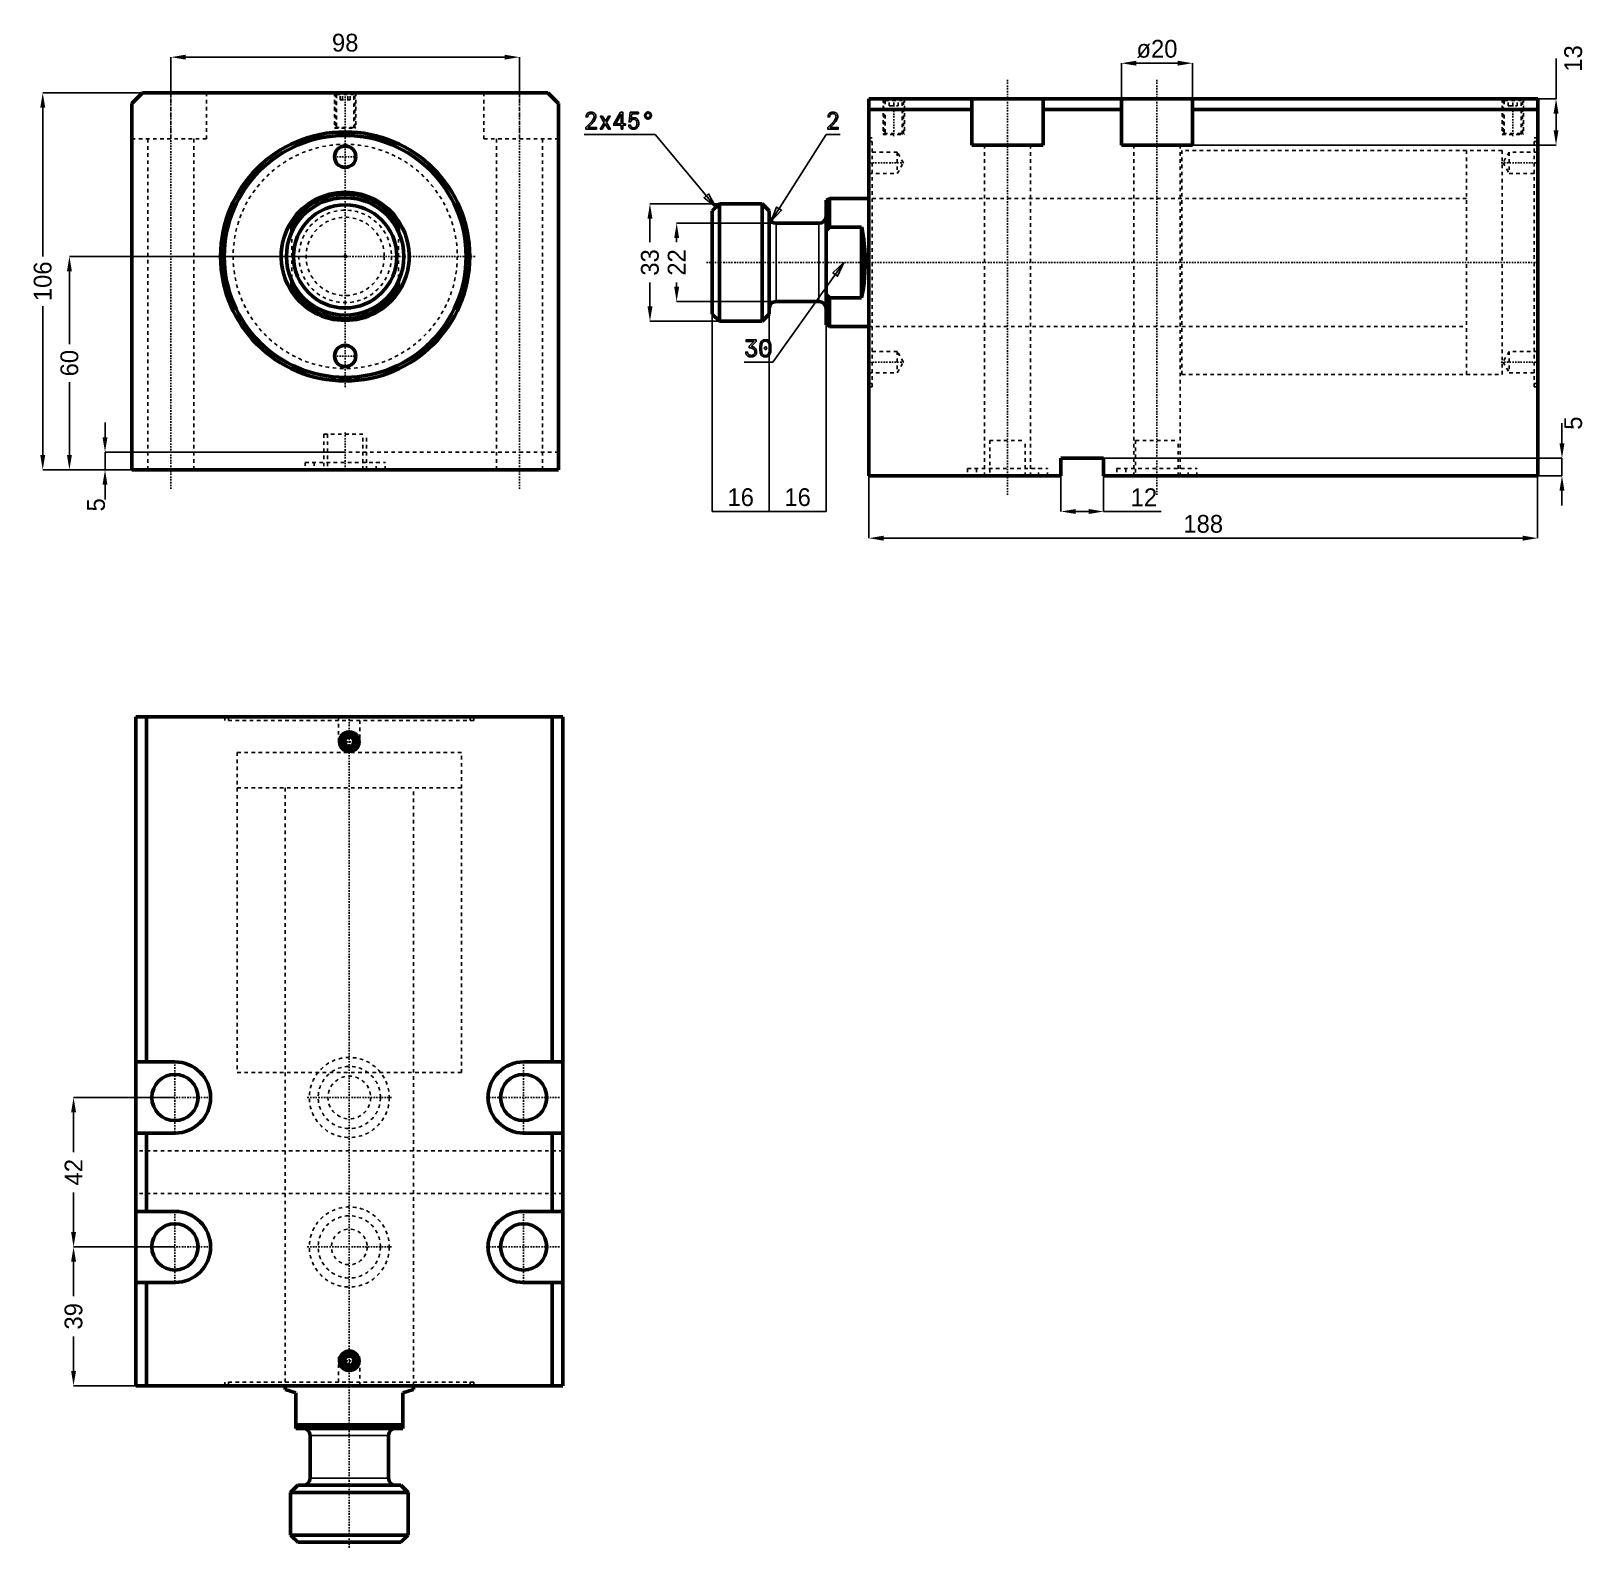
# Model space of a CAD drawing. Header units: millimetres. Extents: x -88 to 348, y -363 to 63.
import ezdxf

# ---------------------------------------------------------------- set-up
doc = ezdxf.new("R2010")
doc.units = ezdxf.units.MM
doc.linetypes.add('Center', pattern=[1.5, 0.45, -0.5, 0.05, -0.5])
doc.linetypes.add('Dashed', pattern=[2, 1, -1])
for name, color, linetype, lineweight in [('2d ConnectionPoints', 7, 'Continuous', 50), ('AM_0', 7, 'Continuous', 50), ('AM_4', 3, 'Continuous', 25), ('AM_5', 3, 'Continuous', 25), ('AM_7', 7, 'Center', 25), ('AM_9', 6, 'Dashed', 25)]:
    doc.layers.add(name, color=color, linetype=linetype, lineweight=lineweight)
doc.dimstyles.new('ISO-25', dxfattribs={"dimtxt": 2.5, "dimasz": 2.5, "dimexe": 1.25, "dimexo": 0.625, "dimtad": 1, "dimtxsty": 'Standard', "dimcen": 2.5, "dimadec": 0, "dimazin": 0, "dimtfac": 1, "dimtmove": 0, "dimatfit": 3, "dimfxl": 0, "dimarcsym": 0})

# ---------------------------------------------------------------- blocks, each defined once
blk = doc.blocks.new('1_JECX_MF_TLA_63_80_0_rod__0_in_JECX_MF_160_TLA_63_80_0__0')
at = {"layer": 'AM_0'}
for p, q in [((-15, 6.87), (-15, 9.95)), ((15, 9.95), (15, 6.87)), ((-15, -9.95), (-15, -6.87)), ((15, -6.87), (15, -9.95))]:
    blk.add_line(p, q, dxfattribs=at)
for points in [[(-15, 9.95), (-15.81, 8.6), (-16.5, 7.19), (-17.06, 5.73), (-17.5, 4.22), (-17.8, 2.68), (-17.97, 1.12), (-17.99, -0.45), (-17.89, -2.02), (-17.64, -3.57), (-17.26, -5.1), (-16.75, -6.58), (-16.12, -8.02), (-15.36, -9.39), (-15, -9.95)], [(15, -9.95), (15.81, -8.6), (16.5, -7.19), (17.06, -5.73), (17.5, -4.22), (17.8, -2.68), (17.97, -1.12), (17.99, 0.45), (17.89, 2.02), (17.64, 3.57), (17.26, 5.1), (16.75, 6.58), (16.12, 8.02), (15.36, 9.39), (15, 9.95)]]:
    blk.add_lwpolyline(points, dxfattribs=at)
for radius in [16.5, 14.5]:
    blk.add_circle((0, 0), radius, dxfattribs=at)
for radius, start, end in [(18, 33.5573, 146.4427), (17.5, 31.0027, 148.9973), (17.5, 211.0027, 328.9973), (18, 213.5573, 326.4427)]:
    blk.add_arc((0, 0), radius, start, end, dxfattribs=at)
at = {"layer": 'AM_9'}
for p, q in [((-15, 6.87), (-15, -6.87)), ((15, 6.87), (15, -6.87))]:
    blk.add_line(p, q, dxfattribs=at)
for radius in [13, 11]:
    blk.add_circle((0, 0), radius, dxfattribs=at)
blk = doc.blocks.new('2_JECX_MF_EXLA_63_80_0_body__0_in_JECX_MF_160_TLA_63_80_0__0')
at = {"layer": 'AM_0'}
for p, q in [((-57, 46), (-60, 43)), ((57, 46), (-57, 46)), ((60, 43), (57, 46)), ((-60, 43), (-60, -60)), ((60, -60), (60, 43)), ((-60, -60), (60, -60))]:
    blk.add_line(p, q, dxfattribs=at)
for centre, radius in [((0, 0), 35), ((0, 0), 34), ((0, 28), 3), ((0, -28), 3)]:
    blk.add_circle(centre, radius, dxfattribs=at)
at = {"layer": 'AM_5', "linetype": 'Dashed'}
for p, q in [((-3, 46), (-3, 36)), ((3, 46), (3, 36))]:
    blk.add_line(p, q, dxfattribs=at)
at = {"layer": 'AM_7'}
for p, q in [((-49, 51.3), (-49, -65.3)), ((49, 51.3), (49, -65.3)), ((0, -36.75), (0, 46.5)), ((-3.15, 28), (3.15, 28)), ((-36.75, 0), (36.75, 0)), ((-3.15, -28), (3.15, -28)), ((0, -49.5), (0, -60.5))]:
    blk.add_line(p, q, dxfattribs=at)
at = {"layer": 'AM_9'}
for p, q in [((-49, 33), (-49, 46)), ((-39, 33), (-39, 46)), ((-3, 46), (-2.73, 45.73)), ((-2.73, 45.73), (-2.73, 36.27)), ((-2.73, 45.73), (2.73, 45.73)), ((-1.9, 46), (-2.4, 45.5)), ((-2.4, 45.5), (2.4, 45.5)), ((-2.4, 45.5), (-2.4, 36)), ((-1.44, 44), (-1.44, 46)), ((-1.44, 44), (1.44, 44)), ((-0.72, 44), (-0.72, 46)), ((0.72, 44), (0.72, 46)), ((1.44, 44), (1.44, 46)), ((2.4, 45.5), (1.9, 46)), ((2.4, 36), (2.4, 45.5)), ((2.73, 45.73), (3, 46)), ((2.73, 36.27), (2.73, 45.73)), ((39, 46), (39, 33)), ((49, 33), (49, 46)), ((-2.73, 36.27), (-3, 36)), ((-3, 36), (3, 36)), ((-2.73, 36.27), (2.73, 36.27)), ((3, 36), (2.73, 36.27)), ((-60, 33), (-39, 33)), ((-55.5, 33), (-55.5, -60)), ((-42.5, -60), (-42.5, 33)), ((39, 33), (60, 33)), ((42.5, 33), (42.5, -60)), ((55.5, -60), (55.5, 33)), ((-6, -50), (6, -50)), ((-6, -50), (-6, -60)), ((-5, -50), (-5, -60)), ((5, -60), (5, -50)), ((6, -60), (6, -50)), ((60, -55), (-60, -55)), ((-11.25, -57.9), (11.25, -57.9)), ((-11.25, -57.9), (-11.25, -60)), ((-8.75, -57.9), (-8.75, -60)), ((8.75, -60), (8.75, -57.9)), ((11.25, -60), (11.25, -57.9))]:
    blk.add_line(p, q, dxfattribs=at)
blk.add_circle((0, 0), 31.5, dxfattribs=at)
blk = doc.blocks.new('*D3')
at = {"layer": 'AM_5', "color": 0, "lineweight": -2}
for p, q in [((-49, 46), (-49, 56)), ((-44.83, 56), (44.83, 56)), ((49, 46), (49, 56))]:
    blk.add_line(p, q, dxfattribs=at)
at = {"layer": 'AM_5', "color": 0}
for points in [[(-44.83, 56.69), (-44.83, 55.31), (-49, 56)], [(44.83, 55.31), (44.83, 56.69), (49, 56)]]:
    blk.add_solid(points, dxfattribs=at)
at = {"layer": 'Defpoints', "color": 0}
for p in [(49, 56), (-49, 46), (49, 46)]:
    blk.add_point(p, dxfattribs=at)
at = {"layer": 'AM_5', "color": 0, "insert": (0, 60.05), "char_height": 5, "attachment_point": 5}
blk.add_mtext('98', dxfattribs=at)
blk = doc.blocks.new('*D4')
at = {"layer": 'AM_5', "color": 0, "lineweight": -2}
for p, q in [((-57, 46), (-85, 46)), ((-85, 41.83), (-85, -0.03)), ((-85, -55.83), (-85, -13.97)), ((-60, -60), (-85, -60))]:
    blk.add_line(p, q, dxfattribs=at)
at = {"layer": 'AM_5', "color": 0}
for points in [[(-84.31, 41.83), (-85.69, 41.83), (-85, 46)], [(-85.69, -55.83), (-84.31, -55.83), (-85, -60)]]:
    blk.add_solid(points, dxfattribs=at)
at = {"layer": 'Defpoints', "color": 0}
for p in [(-57, 46), (-85, -60), (-60, -60)]:
    blk.add_point(p, dxfattribs=at)
at = {"layer": 'AM_5', "color": 0, "insert": (-85, -7), "char_height": 5, "attachment_point": 5, "rotation": 90}
blk.add_mtext('106', dxfattribs=at)
blk = doc.blocks.new('*D5')
at = {"layer": 'AM_5', "color": 0, "lineweight": -2}
for p, q in [((0, 0), (-77.5, 0)), ((-77.5, -4.17), (-77.5, -24.69)), ((-77.5, -55.83), (-77.5, -35.31)), ((-60, -60), (-77.5, -60))]:
    blk.add_line(p, q, dxfattribs=at)
at = {"layer": 'AM_5', "color": 0}
for points in [[(-76.81, -4.17), (-78.19, -4.17), (-77.5, 0)], [(-78.19, -55.83), (-76.81, -55.83), (-77.5, -60)]]:
    blk.add_solid(points, dxfattribs=at)
at = {"layer": 'Defpoints', "color": 0}
for p in [(0, 0), (-77.5, -60), (-60, -60)]:
    blk.add_point(p, dxfattribs=at)
at = {"layer": 'AM_5', "color": 0, "insert": (-77.5, -30), "char_height": 5, "attachment_point": 5, "rotation": 90}
blk.add_mtext('60', dxfattribs=at)
blk = doc.blocks.new('*D6')
at = {"layer": 'AM_5', "color": 0, "lineweight": -2}
for p, q in [((-67.5, -50.83), (-67.5, -46.67)), ((0, -55), (-67.5, -55)), ((-67.5, -55), (-67.5, -60)), ((-60, -60), (-67.5, -60)), ((-67.5, -64.17), (-67.5, -68.33))]:
    blk.add_line(p, q, dxfattribs=at)
at = {"layer": 'AM_5', "color": 0}
for points in [[(-68.19, -50.83), (-66.81, -50.83), (-67.5, -55)], [(-66.81, -64.17), (-68.19, -64.17), (-67.5, -60)]]:
    blk.add_solid(points, dxfattribs=at)
at = {"layer": 'Defpoints', "color": 0}
for p in [(0, -55), (-67.5, -60), (-60, -60)]:
    blk.add_point(p, dxfattribs=at)
at = {"layer": 'AM_5', "color": 0, "insert": (-70, -69.83), "char_height": 5, "attachment_point": 5, "rotation": 90}
blk.add_mtext('5', dxfattribs=at)
blk = doc.blocks.new('1_JECX_MF_TLA_63_80_0_rod__0_in_JECX_MF_160_TLA_63_80_0__4')
at = {"layer": 'AM_0'}
for p, q in [((-18, 0), (-18, -1.03)), ((18, -1.03), (18, 0)), ((-15, -2), (-18, -1.03)), ((-15, -12), (-15, -2)), ((18, -1.03), (15, -2)), ((15, -2), (15, -12)), ((-15, -11), (15, -11)), ((-15, -12), (15, -12)), ((-11, -14), (-11, -26)), ((11, -26), (11, -14)), ((-14.5, -28), (-16.5, -30)), ((-16.5, -30), (16.5, -30)), ((-16.5, -30), (-16.5, -42)), ((-14.5, -28), (14.5, -28)), ((16.5, -30), (14.5, -28)), ((16.5, -42), (16.5, -30)), ((-16.5, -42), (-14.5, -44)), ((-16.5, -42), (16.5, -42)), ((14.5, -44), (16.5, -42)), ((-14.5, -44), (14.5, -44))]:
    blk.add_line(p, q, dxfattribs=at)
for centre, start, end in [((-13, -14), 360, 90), ((13, -14), 90, 180), ((-13, -26), 270, 0), ((13, -26), 180, 270)]:
    blk.add_arc(centre, 2, start, end, dxfattribs=at)
at = {"layer": 'AM_4'}
for p, q in [((-11, -14), (11, -14)), ((-11, -26), (11, -26))]:
    blk.add_line(p, q, dxfattribs=at)
at = {"layer": 'AM_7'}
blk.add_line((0, -45.6), (0, 188.49), dxfattribs=at)
at = {"layer": 'AM_9'}
for p, q in [((-31.5, 178), (31.5, 178)), ((-31.5, 178), (-31.5, 168)), ((31.5, 168), (31.5, 178)), ((-31.5, 168), (31.5, 168)), ((-18, 168), (-18, 0)), ((18, 0), (18, 168))]:
    blk.add_line(p, q, dxfattribs=at)
blk = doc.blocks.new('2_JECX_MF_EXLA_63_80_0_body__0_in_JECX_MF_160_TLA_63_80_0__4')
at = {"layer": 'AM_0'}
for p, q in [((60, 188), (-60, 188)), ((-60, 188), (-60, 0)), ((-57, 188), (-57, 91)), ((57, 188), (57, 91)), ((60, 188), (60, 0)), ((-0.72, 182.25), (-1.44, 181)), ((-1.44, 181), (-0.72, 179.75)), ((0.72, 182.25), (-0.72, 182.25)), ((-0.72, 179.75), (0.72, 179.75)), ((1.44, 181), (0.72, 182.25)), ((0.72, 179.75), (1.44, 181)), ((-49, 91), (-60, 91)), ((60, 91), (49, 91)), ((-60, 71), (-49, 71)), ((-57, 71), (-57, 49)), ((49, 71), (60, 71)), ((57, 71), (57, 49)), ((-49, 49), (-60, 49)), ((60, 49), (49, 49)), ((-60, 29), (-49, 29)), ((-57, 29), (-57, 0)), ((49, 29), (60, 29)), ((57, 29), (57, 0)), ((-0.72, 8.25), (-1.44, 7)), ((-1.44, 7), (-0.72, 5.75)), ((0.72, 8.25), (-0.72, 8.25)), ((-0.72, 5.75), (0.72, 5.75)), ((1.44, 7), (0.72, 8.25)), ((0.72, 5.75), (1.44, 7)), ((60, 0), (-60, 0))]:
    blk.add_line(p, q, dxfattribs=at)
for centre, radius in [((0, 181), 2.73), ((0, 181), 2.4), ((0, 181), 1.9), ((-49, 81), 6.5), ((49, 81), 6.5), ((-49, 39), 6.5), ((49, 39), 6.5), ((0, 7), 2.73), ((0, 7), 2.4), ((0, 7), 1.9)]:
    blk.add_circle(centre, radius, dxfattribs=at)
for centre, start, end in [((-49, 81), 270, 90), ((49, 81), 90, 270), ((-49, 39), 270, 90), ((49, 39), 90, 270)]:
    blk.add_arc(centre, 10, start, end, dxfattribs=at)
at = {"layer": 'AM_5'}
for centre in [(0, 181), (0, 7)]:
    blk.add_arc(centre, 3, 75, 15, dxfattribs=at)
at = {"layer": 'AM_7'}
for p, q in [((-3.15, 181), (3.15, 181)), ((-49, 70.5), (-49, 91.5)), ((49, 70.5), (49, 91.5)), ((-59.5, 81), (-38.5, 81)), ((-11.81, 81), (11.81, 81)), ((38.5, 81), (59.5, 81)), ((-49, 28.5), (-49, 49.5)), ((49, 28.5), (49, 49.5)), ((-59.5, 39), (-38.5, 39)), ((-11.81, 39), (11.81, 39)), ((38.5, 39), (59.5, 39)), ((-3.15, 7), (3.15, 7))]:
    blk.add_line(p, q, dxfattribs=at)
at = {"layer": 'AM_9'}
for p, q in [((-35, 188), (-35, 187)), ((-34, 188), (-34, 187)), ((-3, 188), (-3, 180)), ((3, 180), (3, 188)), ((34, 187), (34, 188)), ((35, 187), (35, 188)), ((35, 187), (-35, 187)), ((-3, 180), (3, 180)), ((-3, 180), (0, 178.27)), ((0, 178.27), (3, 180)), ((-31.5, 178), (31.5, 178)), ((-31.5, 178), (-31.5, 88)), ((31.5, 88), (31.5, 178)), ((-31.5, 88), (31.5, 88)), ((-18, 88), (-18, 0)), ((18, 0), (18, 88)), ((60, 66), (-60, 66)), ((60, 54), (-60, 54)), ((0, 9.73), (-3, 8)), ((3, 8), (0, 9.73)), ((-3, 8), (3, 8)), ((-3, 8), (-3, 0)), ((3, 0), (3, 8)), ((35, 1), (-35, 1)), ((-35, 1), (-35, 0)), ((-34, 1), (-34, 0)), ((34, 0), (34, 1)), ((35, 0), (35, 1))]:
    blk.add_line(p, q, dxfattribs=at)
for centre, radius in [((0, 81), 11.25), ((0, 81), 8.75), ((0, 81), 6), ((0, 39), 11.25), ((0, 39), 8.75), ((0, 39), 5)]:
    blk.add_circle(centre, radius, dxfattribs=at)
blk = doc.blocks.new('*D12')
at = {"layer": 'AM_5', "color": 0, "lineweight": -2}
for p, q in [((-47.84, -236.4), (-76.34, -236.4)), ((-76.34, -240.57), (-76.34, -251.73)), ((-76.34, -274.23), (-76.34, -263.07)), ((-47.84, -278.4), (-76.34, -278.4))]:
    blk.add_line(p, q, dxfattribs=at)
at = {"layer": 'AM_5', "color": 0}
for points in [[(-77.03, -240.57), (-75.64, -240.57), (-76.34, -236.4)], [(-77.03, -274.23), (-75.64, -274.23), (-76.34, -278.4)]]:
    blk.add_solid(points, dxfattribs=at)
at = {"layer": 'Defpoints', "color": 0}
for p in [(-76.34, -236.4), (-47.84, -236.4), (-47.84, -278.4)]:
    blk.add_point(p, dxfattribs=at)
at = {"layer": 'AM_5', "color": 0, "insert": (-76.34, -257.4), "char_height": 5, "attachment_point": 5, "rotation": 90}
blk.add_mtext('42', dxfattribs=at)
blk = doc.blocks.new('*D13')
at = {"layer": 'AM_5', "color": 0, "lineweight": -2}
for p, q in [((-47.84, -278.4), (-76.34, -278.4)), ((-76.34, -282.57), (-76.34, -292.23)), ((-76.34, -313.23), (-76.34, -303.57)), ((-58.84, -317.4), (-76.34, -317.4))]:
    blk.add_line(p, q, dxfattribs=at)
at = {"layer": 'AM_5', "color": 0}
for points in [[(-77.03, -282.57), (-75.64, -282.57), (-76.34, -278.4)], [(-77.03, -313.23), (-75.64, -313.23), (-76.34, -317.4)]]:
    blk.add_solid(points, dxfattribs=at)
at = {"layer": 'Defpoints', "color": 0}
for p in [(-47.84, -278.4), (-76.34, -317.4), (-58.84, -317.4)]:
    blk.add_point(p, dxfattribs=at)
at = {"layer": 'AM_5', "color": 0, "insert": (-76.34, -297.9), "char_height": 5, "attachment_point": 5, "rotation": 90}
blk.add_mtext('39', dxfattribs=at)
blk = doc.blocks.new('1_JECX_MF_TLA_63_80_0_rod__0_in_JECX_MF_160_TLA_63_80_0__2')
at = {"layer": 'AM_0'}
for p, q in [((-11, 18), (-12, 17.5)), ((-12, 17.5), (-12, -17.5)), ((0, 18), (-11, 18)), ((-11, 18), (-11, 9.95)), ((-42, 16.5), (-44, 14.5)), ((-44, 14.5), (-44, -14.5)), ((-30, 16.5), (-42, 16.5)), ((-42, 16.5), (-42, -16.5)), ((-28, 14.5), (-30, 16.5)), ((-30, 16.5), (-30, -16.5)), ((-28, 14.5), (-28, -14.5)), ((-14, 11), (-26, 11)), ((-11, 9.95), (-12, 9.01)), ((-2, 9.95), (-11, 9.95)), ((-2, 9.95), (-2, -9.95)), ((-26, -11), (-14, -11)), ((-12, -9.01), (-11, -9.95)), ((-11, -9.95), (-2, -9.95)), ((-11, -9.95), (-11, -18)), ((-44, -14.5), (-42, -16.5)), ((-42, -16.5), (-30, -16.5)), ((-30, -16.5), (-28, -14.5)), ((-12, -17.5), (-11, -18)), ((-11, -18), (0, -18))]:
    blk.add_line(p, q, dxfattribs=at)
blk.add_lwpolyline([(-2, -9.95), (-1.74, -8.6), (-1.51, -7.19), (-1.33, -5.73), (-1.19, -4.22), (-1.09, -2.68), (-1.04, -1.12), (-1.03, 0.45), (-1.06, 2.02), (-1.14, 3.57), (-1.26, 5.1), (-1.43, 6.58), (-1.64, 8.02), (-1.88, 9.39), (-2, 9.95)], dxfattribs=at)
for centre, start, end in [((-26, 13), 180, 270), ((-14, 13), 270, 0), ((-26, -13), 90, 180), ((-14, -13), 360, 90)]:
    blk.add_arc(centre, 2, start, end, dxfattribs=at)
at = {"layer": 'AM_4'}
for p, q in [((-26, 11), (-26, -11)), ((-14, 11), (-14, -11))]:
    blk.add_line(p, q, dxfattribs=at)
at = {"layer": 'AM_7'}
blk.add_line((-45.6, 0), (188.05, 0), dxfattribs=at)
at = {"layer": 'AM_9'}
for p, q in [((178, 31.5), (168, 31.5)), ((168, 31.5), (168, -31.5)), ((178, 31.5), (178, -31.5)), ((168, 18), (0, 18)), ((0, -18), (168, -18)), ((168, -31.5), (178, -31.5))]:
    blk.add_line(p, q, dxfattribs=at)
blk = doc.blocks.new('2_JECX_MF_EXLA_63_80_0_body__0_in_JECX_MF_160_TLA_63_80_0__2')
at = {"layer": 'AM_0'}
for p, q in [((0, -60), (0, 46)), ((188, 46), (0, 46)), ((29, 46), (29, 33)), ((49, 33), (49, 46)), ((71, 46), (71, 33)), ((91, 33), (91, 46)), ((188, -60), (188, 46)), ((29, 43), (0, 43)), ((71, 43), (49, 43)), ((188, 43), (91, 43)), ((29, 33), (49, 33)), ((71, 33), (91, 33)), ((54, -55), (54, -60)), ((66, -55), (54, -55)), ((66, -60), (66, -55)), ((54, -60), (0, -60)), ((188, -60), (66, -60))]:
    blk.add_line(p, q, dxfattribs=at)
at = {"layer": 'AM_5', "linetype": 'Dashed'}
for p, q in [((4, 46), (4, 36)), ((10, 46), (10, 36)), ((178, 46), (178, 36)), ((184, 46), (184, 36))]:
    blk.add_line(p, q, dxfattribs=at)
at = {"layer": 'AM_7'}
for p, q in [((39, 51.3), (39, -65.3)), ((81, 51.3), (81, -65.3)), ((7, 46.5), (7, 35.5)), ((181, 46.5), (181, 35.5)), ((-0.49, 28), (10.22, 28)), ((177.78, 28), (188.49, 28)), ((-0.49, -28), (10.22, -28)), ((177.78, -28), (188.49, -28))]:
    blk.add_line(p, q, dxfattribs=at)
at = {"layer": 'AM_9'}
for p, q in [((4, 46), (4.27, 45.73)), ((4.27, 45.73), (4.27, 36.27)), ((4.27, 45.73), (9.73, 45.73)), ((5.1, 46), (4.6, 45.5)), ((4.6, 45.5), (4.6, 36)), ((4.6, 45.5), (9.4, 45.5)), ((5.75, 44), (5.75, 46)), ((5.75, 44), (8.25, 44)), ((7, 44), (7, 46)), ((8.25, 44), (8.25, 46)), ((9.4, 45.5), (8.9, 46)), ((9.4, 36), (9.4, 45.5)), ((9.73, 45.73), (10, 46)), ((9.73, 36.27), (9.73, 45.73)), ((178, 46), (178.27, 45.73)), ((178.27, 45.73), (178.27, 36.27)), ((178.27, 45.73), (183.73, 45.73)), ((179.1, 46), (178.6, 45.5)), ((178.6, 45.5), (178.6, 36)), ((178.6, 45.5), (183.4, 45.5)), ((179.75, 44), (179.75, 46)), ((179.75, 44), (182.25, 44)), ((181, 44), (181, 46)), ((182.25, 44), (182.25, 46)), ((183.4, 45.5), (182.9, 46)), ((183.4, 36), (183.4, 45.5)), ((183.73, 45.73), (184, 46)), ((183.73, 36.27), (183.73, 45.73)), ((1, 35), (0, 35)), ((1, -35), (1, 35)), ((4.27, 36.27), (4, 36)), ((4, 36), (10, 36)), ((4.27, 36.27), (9.73, 36.27)), ((10, 36), (9.73, 36.27)), ((178.27, 36.27), (178, 36)), ((178, 36), (184, 36)), ((178.27, 36.27), (183.73, 36.27)), ((184, 36), (183.73, 36.27)), ((187, -35), (187, 35)), ((188, 35), (187, 35)), ((1, 34), (0, 34)), ((8, 31), (0, 31)), ((9.73, 28), (8, 31)), ((8, 31), (8, 25)), ((32.5, 33), (32.5, -60)), ((45.5, -60), (45.5, 33)), ((74.5, 33), (74.5, -60)), ((87.5, -60), (87.5, 33)), ((178, 31.5), (88, 31.5)), ((88, 31.5), (88, -31.5)), ((178, 31.5), (178, -31.5)), ((180, 31), (178.27, 28)), ((188, 31), (180, 31)), ((180, 31), (180, 25)), ((188, 34), (187, 34)), ((8, 25), (9.73, 28)), ((178.27, 28), (180, 25)), ((0, 25), (8, 25)), ((180, 25), (188, 25)), ((88, 18), (0, 18)), ((0, -18), (88, -18)), ((8, -25), (0, -25)), ((9.73, -28), (8, -25)), ((8, -25), (8, -31)), ((180, -25), (178.27, -28)), ((188, -25), (180, -25)), ((180, -25), (180, -31)), ((8, -31), (9.73, -28)), ((178.27, -28), (180, -31)), ((0, -31), (8, -31)), ((0, -34), (1, -34)), ((88, -31.5), (178, -31.5)), ((180, -31), (188, -31)), ((187, -34), (188, -34)), ((0, -35), (1, -35)), ((187, -35), (188, -35)), ((34, -50), (44, -50)), ((34, -50), (34, -60)), ((44, -60), (44, -50)), ((75, -50), (87, -50)), ((75, -50), (75, -60)), ((87, -60), (87, -50)), ((27.75, -57.9), (50.25, -57.9)), ((27.75, -57.9), (27.75, -60)), ((30.25, -57.9), (30.25, -60)), ((47.75, -60), (47.75, -57.9)), ((50.25, -60), (50.25, -57.9)), ((69.75, -57.9), (92.25, -57.9)), ((69.75, -57.9), (69.75, -60)), ((72.25, -57.9), (72.25, -60)), ((89.75, -60), (89.75, -57.9)), ((92.25, -60), (92.25, -57.9))]:
    blk.add_line(p, q, dxfattribs=at)
blk = doc.blocks.new('*D26')
at = {"layer": 'AM_5', "color": 0, "lineweight": -2}
for p, q in [((218.16, 44.3), (218.16, 54.3)), ((222.33, 54.3), (233.99, 54.3)), ((238.16, 44.3), (238.16, 54.3))]:
    blk.add_line(p, q, dxfattribs=at)
at = {"layer": 'AM_5', "color": 0}
for points in [[(222.33, 55), (222.33, 53.61), (218.16, 54.3)], [(233.99, 55), (233.99, 53.61), (238.16, 54.3)]]:
    blk.add_solid(points, dxfattribs=at)
at = {"layer": 'Defpoints', "color": 0}
for p in [(238.16, 54.3), (218.16, 44.3), (238.16, 44.3)]:
    blk.add_point(p, dxfattribs=at)
at = {"layer": 'AM_5', "color": 0, "insert": (228.16, 58.3), "char_height": 5, "attachment_point": 5}
blk.add_mtext('ø20', dxfattribs=at)
blk = doc.blocks.new('*D27')
at = {"layer": 'AM_5', "color": 0, "lineweight": -2}
for p, q in [((340.33, 44.3), (340.33, 55.64)), ((238.16, 44.3), (340.33, 44.3)), ((340.33, 35.47), (340.33, 40.14)), ((238.16, 31.3), (340.33, 31.3))]:
    blk.add_line(p, q, dxfattribs=at)
at = {"layer": 'AM_5', "color": 0}
for points in [[(339.63, 40.14), (341.02, 40.14), (340.33, 44.3)], [(339.63, 35.47), (341.02, 35.47), (340.33, 31.3)]]:
    blk.add_solid(points, dxfattribs=at)
at = {"layer": 'Defpoints', "color": 0}
for p in [(238.16, 44.3), (340.33, 44.3), (238.16, 31.3)]:
    blk.add_point(p, dxfattribs=at)
at = {"layer": 'AM_5', "color": 0, "insert": (345.16, 55.64), "char_height": 5, "attachment_point": 5, "rotation": 90}
blk.add_mtext('13', dxfattribs=at)
blk = doc.blocks.new('*D28')
at = {"layer": 'AM_5', "color": 0, "lineweight": -2}
for p, q in [((147.16, -61.7), (147.16, -79.2)), ((335.16, -61.7), (335.16, -79.2)), ((151.33, -79.2), (330.99, -79.2))]:
    blk.add_line(p, q, dxfattribs=at)
at = {"layer": 'AM_5', "color": 0}
for points in [[(151.33, -78.5), (151.33, -79.89), (147.16, -79.2)], [(330.99, -78.5), (330.99, -79.89), (335.16, -79.2)]]:
    blk.add_solid(points, dxfattribs=at)
at = {"layer": 'Defpoints', "color": 0}
for p in [(147.16, -61.7), (335.16, -61.7), (335.16, -79.2)]:
    blk.add_point(p, dxfattribs=at)
at = {"layer": 'AM_5', "color": 0, "insert": (241.16, -75.2), "char_height": 5, "attachment_point": 5}
blk.add_mtext('188', dxfattribs=at)
blk = doc.blocks.new('*D29')
at = {"layer": 'AM_5', "color": 0, "lineweight": -2}
for p, q in [((119.16, -16.2), (119.16, -71.7)), ((135.16, -14.7), (135.16, -71.7)), ((119.16, -71.7), (135.16, -71.7))]:
    blk.add_line(p, q, dxfattribs=at)
at = {"layer": 'Defpoints', "color": 0}
for p in [(119.16, -16.2), (135.16, -14.7), (135.16, -71.7)]:
    blk.add_point(p, dxfattribs=at)
at = {"layer": 'AM_5', "color": 0, "insert": (127.16, -67.7), "char_height": 5, "attachment_point": 5}
blk.add_mtext('16', dxfattribs=at)
blk = doc.blocks.new('*D30')
at = {"layer": 'AM_5', "color": 0, "lineweight": -2}
for p, q in [((103.16, -16.2), (103.16, -71.7)), ((119.16, -16.2), (119.16, -71.7)), ((103.16, -71.7), (119.16, -71.7))]:
    blk.add_line(p, q, dxfattribs=at)
at = {"layer": 'Defpoints', "color": 0}
for p in [(103.16, -16.2), (119.16, -16.2), (119.16, -71.7)]:
    blk.add_point(p, dxfattribs=at)
at = {"layer": 'AM_5', "color": 0, "insert": (111.16, -67.7), "char_height": 5, "attachment_point": 5}
blk.add_mtext('16', dxfattribs=at)
blk = doc.blocks.new('*D31')
at = {"layer": 'AM_5', "color": 0, "lineweight": -2}
for p, q in [((105.16, 14.8), (85.66, 14.8)), ((85.66, 10.64), (85.66, 3.97)), ((85.66, -14.03), (85.66, -7.36)), ((105.16, -18.2), (85.66, -18.2))]:
    blk.add_line(p, q, dxfattribs=at)
at = {"layer": 'AM_5', "color": 0}
for points in [[(84.97, 10.64), (86.36, 10.64), (85.66, 14.8)], [(84.97, -14.03), (86.36, -14.03), (85.66, -18.2)]]:
    blk.add_solid(points, dxfattribs=at)
at = {"layer": 'Defpoints', "color": 0}
for p in [(85.66, 14.8), (105.16, 14.8), (105.16, -18.2)]:
    blk.add_point(p, dxfattribs=at)
at = {"layer": 'AM_5', "color": 0, "insert": (85.66, -1.7), "char_height": 5, "attachment_point": 5, "rotation": 90}
blk.add_mtext('33', dxfattribs=at)
blk = doc.blocks.new('*D32')
at = {"layer": 'AM_5', "color": 0, "lineweight": -2}
for p, q in [((121.16, 9.3), (93.16, 9.3)), ((93.16, 5.14), (93.16, 3.97)), ((93.16, -8.53), (93.16, -7.36)), ((121.16, -12.7), (93.16, -12.7))]:
    blk.add_line(p, q, dxfattribs=at)
at = {"layer": 'AM_5', "color": 0}
for points in [[(92.47, 5.14), (93.86, 5.14), (93.16, 9.3)], [(92.47, -8.53), (93.86, -8.53), (93.16, -12.7)]]:
    blk.add_solid(points, dxfattribs=at)
at = {"layer": 'Defpoints', "color": 0}
for p in [(93.16, 9.3), (121.16, 9.3), (121.16, -12.7)]:
    blk.add_point(p, dxfattribs=at)
at = {"layer": 'AM_5', "color": 0, "insert": (93.16, -1.7), "char_height": 5, "attachment_point": 5, "rotation": 90}
blk.add_mtext('22', dxfattribs=at)
blk = doc.blocks.new('*D33')
at = {"layer": 'AM_5', "color": 0, "lineweight": -2}
for p, q in [((201.16, -56.7), (201.16, -71.7)), ((213.16, -61.7), (213.16, -71.7)), ((205.33, -71.7), (208.99, -71.7)), ((213.16, -71.7), (229.33, -71.7))]:
    blk.add_line(p, q, dxfattribs=at)
at = {"layer": 'AM_5', "color": 0}
for points in [[(205.33, -71), (205.33, -72.39), (201.16, -71.7)], [(208.99, -71), (208.99, -72.39), (213.16, -71.7)]]:
    blk.add_solid(points, dxfattribs=at)
at = {"layer": 'Defpoints', "color": 0}
for p in [(201.16, -56.7), (213.16, -61.7), (213.16, -71.7)]:
    blk.add_point(p, dxfattribs=at)
at = {"layer": 'AM_5', "color": 0, "insert": (224.49, -67.7), "char_height": 5, "attachment_point": 5}
blk.add_mtext('12', dxfattribs=at)
blk = doc.blocks.new('*D34')
at = {"layer": 'AM_5', "color": 0, "lineweight": -2}
for p, q in [((341.99, -52.53), (341.99, -46.86)), ((201.16, -56.7), (341.99, -56.7)), ((341.99, -61.7), (341.99, -56.7)), ((213.16, -61.7), (341.99, -61.7)), ((341.99, -65.86), (341.99, -70.03))]:
    blk.add_line(p, q, dxfattribs=at)
at = {"layer": 'AM_5', "color": 0}
for points in [[(341.3, -52.53), (342.69, -52.53), (341.99, -56.7)], [(341.3, -65.86), (342.69, -65.86), (341.99, -61.7)]]:
    blk.add_solid(points, dxfattribs=at)
at = {"layer": 'Defpoints', "color": 0}
for p in [(201.16, -56.7), (213.16, -61.7), (341.99, -61.7)]:
    blk.add_point(p, dxfattribs=at)
at = {"layer": 'AM_5', "color": 0, "insert": (345.16, -46.86), "char_height": 5, "attachment_point": 5, "rotation": 90}
blk.add_mtext('5', dxfattribs=at)

msp = doc.modelspace()

# ---------------------------------------------------------------- linework, layer by layer
at = {"layer": '2d ConnectionPoints'}
for p in [(0, 0), (147.161, -1.696), (1.164, -317.4)]:
    msp.add_point(p, dxfattribs=at)
at = {"layer": 'AM_5'}
for p, q in [((67.161, 34.304), (87.161, 34.304)), ((87.161, 34.304), (104.161, 13.804)), ((135.161, 34.304), (119.747, 9.89)), ((139.161, 34.304), (135.161, 34.304)), ((120.161, -29.696), (140.161, -1.696)), ((112.161, -29.696), (120.161, -29.696))]:
    msp.add_line(p, q, dxfattribs=at)
for points in [[(67.808, 36.415), (67.808, 36.415), (68.022, 36.611), (68.327, 36.896), (68.327, 36.896), (68.613, 37.173), (68.793, 37.353), (68.793, 37.353), (68.965, 37.534), (69.212, 37.818), (69.212, 37.818), (69.445, 38.118), (69.592, 38.326), (69.592, 38.326), (69.722, 38.534), (69.863, 38.83), (69.863, 38.83), (69.938, 39.107), (69.953, 39.282), (69.953, 39.282), (69.948, 39.379), (69.925, 39.518), (69.925, 39.518), (69.882, 39.647), (69.842, 39.727), (69.842, 39.727), (69.795, 39.801), (69.711, 39.9), (69.711, 39.9), (69.612, 39.983), (69.538, 40.029), (69.538, 40.029), (69.459, 40.068), (69.333, 40.11), (69.333, 40.11), (69.199, 40.132), (69.105, 40.136), (69.105, 40.136), (69, 40.132), (68.853, 40.109), (68.853, 40.109), (68.716, 40.066), (68.63, 40.026), (68.63, 40.026), (68.55, 39.978), (68.445, 39.891), (68.445, 39.891), (68.355, 39.786), (68.305, 39.706), (68.305, 39.706), (68.263, 39.619), (68.217, 39.477), (68.217, 39.477), (68.193, 39.321), (68.188, 39.21), (67.701, 39.21), (67.701, 39.21), (67.708, 39.377), (67.748, 39.609), (67.748, 39.609), (67.821, 39.82), (67.889, 39.948), (67.889, 39.948), (67.97, 40.065), (68.11, 40.219), (68.11, 40.219), (68.275, 40.346), (68.398, 40.416), (68.398, 40.416), (68.528, 40.473), (68.734, 40.535), (68.734, 40.535), (68.953, 40.569), (69.105, 40.575), (69.105, 40.575), (69.247, 40.569), (69.453, 40.538), (69.453, 40.538), (69.651, 40.479), (69.777, 40.426), (69.777, 40.426), (69.897, 40.36), (70.058, 40.241), (70.058, 40.241), (70.196, 40.097), (70.276, 39.987), (70.276, 39.987), (70.343, 39.867), (70.416, 39.672), (70.416, 39.672), (70.456, 39.457), (70.463, 39.304), (70.463, 39.304), (70.452, 39.131), (70.394, 38.865), (70.394, 38.865), (70.286, 38.591), (70.187, 38.404), (70.187, 38.404), (70.073, 38.218), (69.887, 37.949), (69.887, 37.949), (69.686, 37.693), (69.542, 37.528), (69.542, 37.528), (69.387, 37.361), (69.127, 37.09), (69.127, 37.09), (68.834, 36.794), (68.62, 36.584), (68.276, 36.246), (70.603, 36.243), (70.603, 35.804), (67.636, 35.804), (67.636, 36.259), (67.808, 36.415)], [(72.832, 37.588), (71.733, 39.379), (72.302, 39.379), (73.121, 38.024), (73.982, 39.379), (74.499, 39.379), (73.413, 37.631), (74.551, 35.804), (73.976, 35.804), (73.111, 37.208), (72.198, 35.804), (71.671, 35.804), (72.832, 37.588)], [(77.586, 36.844), (75.48, 36.844), (75.48, 37.267), (77.397, 40.517), (78.041, 40.517), (78.041, 37.283), (78.743, 37.283), (78.743, 36.844), (78.041, 36.844), (78.041, 35.804), (77.586, 35.804), (77.586, 36.844)], [(77.592, 37.283), (77.592, 39.971), (76.039, 37.283), (77.592, 37.283)], [(81.043, 35.746), (81.043, 35.746), (80.896, 35.751), (80.687, 35.777), (80.687, 35.777), (80.491, 35.826), (80.367, 35.871), (80.367, 35.871), (80.251, 35.926), (80.095, 36.03), (80.095, 36.03), (79.961, 36.159), (79.884, 36.259), (79.884, 36.259), (79.819, 36.37), (79.749, 36.556), (79.749, 36.556), (79.711, 36.768), (79.704, 36.922), (80.211, 36.922), (80.211, 36.922), (80.22, 36.776), (80.27, 36.586), (80.27, 36.586), (80.362, 36.429), (80.446, 36.344), (80.446, 36.344), (80.546, 36.273), (80.718, 36.197), (80.718, 36.197), (80.916, 36.156), (81.062, 36.149), (81.062, 36.149), (81.188, 36.155), (81.36, 36.192), (81.36, 36.192), (81.512, 36.259), (81.602, 36.321), (81.602, 36.321), (81.683, 36.394), (81.788, 36.52), (81.788, 36.52), (81.872, 36.665), (81.917, 36.773), (81.917, 36.773), (81.953, 36.886), (81.993, 37.065), (81.993, 37.065), (82.014, 37.253), (82.018, 37.384), (82.018, 37.384), (82.014, 37.503), (81.993, 37.676), (81.993, 37.676), (81.955, 37.843), (81.92, 37.951), (81.92, 37.951), (81.877, 38.053), (81.798, 38.19), (81.798, 38.19), (81.7, 38.309), (81.625, 38.378), (81.625, 38.378), (81.541, 38.437), (81.403, 38.5), (81.403, 38.5), (81.247, 38.534), (81.134, 38.541), (81.134, 38.541), (81.013, 38.533), (80.843, 38.491), (80.843, 38.491), (80.686, 38.414), (80.588, 38.342), (80.588, 38.342), (80.499, 38.257), (80.39, 38.108), (80.39, 38.108), (80.308, 37.932), (80.269, 37.8), (79.775, 37.8), (80.113, 40.53), (82.408, 40.53), (82.408, 40.107), (80.575, 40.107), (80.367, 38.544), (80.367, 38.544), (80.436, 38.628), (80.543, 38.738), (80.543, 38.738), (80.656, 38.828), (80.734, 38.877), (80.734, 38.877), (80.816, 38.917), (80.949, 38.961), (80.949, 38.961), (81.095, 38.985), (81.199, 38.989), (81.199, 38.989), (81.358, 38.981), (81.581, 38.935), (81.581, 38.935), (81.783, 38.852), (81.907, 38.775), (81.907, 38.775), (82.021, 38.683), (82.171, 38.521), (82.171, 38.521), (82.294, 38.333), (82.362, 38.191), (82.362, 38.191), (82.418, 38.04), (82.479, 37.802), (82.479, 37.802), (82.512, 37.548), (82.518, 37.371), (82.518, 37.371), (82.511, 37.184), (82.472, 36.92), (82.472, 36.92), (82.4, 36.676), (82.333, 36.524), (82.333, 36.524), (82.253, 36.383), (82.11, 36.196), (82.11, 36.196), (81.941, 36.039), (81.813, 35.95), (81.813, 35.95), (81.675, 35.877), (81.453, 35.797), (81.453, 35.797), (81.213, 35.754), (81.043, 35.746)], [(85.118, 38.599), (85.118, 38.599), (85.015, 38.604), (84.867, 38.633), (84.867, 38.633), (84.727, 38.685), (84.637, 38.734), (84.637, 38.734), (84.552, 38.792), (84.438, 38.893), (84.438, 38.893), (84.341, 39.011), (84.286, 39.1), (84.286, 39.1), (84.239, 39.193), (84.188, 39.34), (84.188, 39.34), (84.161, 39.494), (84.156, 39.6), (84.156, 39.6), (84.161, 39.706), (84.188, 39.86), (84.188, 39.86), (84.239, 40.007), (84.286, 40.101), (84.286, 40.101), (84.341, 40.189), (84.438, 40.307), (84.438, 40.307), (84.552, 40.408), (84.637, 40.466), (84.637, 40.466), (84.727, 40.515), (84.867, 40.567), (84.867, 40.567), (85.015, 40.596), (85.118, 40.601), (85.118, 40.601), (85.22, 40.596), (85.367, 40.567), (85.367, 40.567), (85.508, 40.515), (85.597, 40.466), (85.597, 40.466), (85.681, 40.408), (85.794, 40.308), (85.794, 40.308), (85.89, 40.19), (85.945, 40.102), (85.945, 40.102), (85.991, 40.009), (86.041, 39.862), (86.041, 39.862), (86.068, 39.708), (86.073, 39.6), (86.073, 39.6), (86.068, 39.493), (86.041, 39.338), (86.041, 39.338), (85.991, 39.191), (85.945, 39.098), (85.945, 39.098), (85.89, 39.01), (85.794, 38.892), (85.794, 38.892), (85.681, 38.792), (85.597, 38.734), (85.597, 38.734), (85.508, 38.685), (85.367, 38.633), (85.367, 38.633), (85.22, 38.604), (85.118, 38.599)], [(85.118, 38.996), (85.118, 38.996), (85.179, 38.999), (85.268, 39.016), (85.268, 39.016), (85.353, 39.048), (85.407, 39.077), (85.407, 39.077), (85.458, 39.112), (85.526, 39.173), (85.526, 39.173), (85.585, 39.244), (85.618, 39.298), (85.618, 39.298), (85.646, 39.355), (85.677, 39.443), (85.677, 39.443), (85.693, 39.536), (85.696, 39.6), (85.696, 39.6), (85.693, 39.664), (85.677, 39.757), (85.677, 39.757), (85.646, 39.846), (85.618, 39.902), (85.618, 39.902), (85.585, 39.956), (85.526, 40.027), (85.526, 40.027), (85.458, 40.088), (85.407, 40.123), (85.407, 40.123), (85.353, 40.153), (85.268, 40.184), (85.268, 40.184), (85.179, 40.201), (85.118, 40.205), (85.118, 40.205), (85.056, 40.201), (84.967, 40.184), (84.967, 40.184), (84.881, 40.153), (84.827, 40.123), (84.827, 40.123), (84.775, 40.088), (84.706, 40.027), (84.706, 40.027), (84.646, 39.956), (84.612, 39.902), (84.612, 39.902), (84.584, 39.846), (84.552, 39.757), (84.552, 39.757), (84.536, 39.664), (84.533, 39.6), (84.533, 39.6), (84.536, 39.536), (84.552, 39.443), (84.552, 39.443), (84.584, 39.355), (84.612, 39.298), (84.612, 39.298), (84.646, 39.244), (84.706, 39.173), (84.706, 39.173), (84.775, 39.112), (84.827, 39.077), (84.827, 39.077), (84.881, 39.048), (84.967, 39.016), (84.967, 39.016), (85.056, 38.999), (85.118, 38.996)], [(135.808, 36.415), (135.808, 36.415), (136.022, 36.611), (136.327, 36.896), (136.327, 36.896), (136.613, 37.173), (136.793, 37.353), (136.793, 37.353), (136.965, 37.534), (137.212, 37.818), (137.212, 37.818), (137.445, 38.118), (137.592, 38.326), (137.592, 38.326), (137.722, 38.534), (137.863, 38.83), (137.863, 38.83), (137.938, 39.107), (137.953, 39.282), (137.953, 39.282), (137.948, 39.379), (137.925, 39.518), (137.925, 39.518), (137.882, 39.647), (137.842, 39.727), (137.842, 39.727), (137.795, 39.801), (137.711, 39.9), (137.711, 39.9), (137.612, 39.983), (137.538, 40.029), (137.538, 40.029), (137.459, 40.068), (137.333, 40.11), (137.333, 40.11), (137.199, 40.132), (137.105, 40.136), (137.105, 40.136), (137, 40.132), (136.853, 40.109), (136.853, 40.109), (136.716, 40.066), (136.63, 40.026), (136.63, 40.026), (136.55, 39.978), (136.445, 39.891), (136.445, 39.891), (136.355, 39.786), (136.305, 39.706), (136.305, 39.706), (136.263, 39.619), (136.217, 39.477), (136.217, 39.477), (136.193, 39.321), (136.188, 39.21), (135.701, 39.21), (135.701, 39.21), (135.708, 39.377), (135.748, 39.609), (135.748, 39.609), (135.821, 39.82), (135.889, 39.948), (135.889, 39.948), (135.97, 40.065), (136.11, 40.219), (136.11, 40.219), (136.275, 40.346), (136.398, 40.416), (136.398, 40.416), (136.528, 40.473), (136.734, 40.535), (136.734, 40.535), (136.953, 40.569), (137.105, 40.575), (137.105, 40.575), (137.247, 40.569), (137.453, 40.538), (137.453, 40.538), (137.651, 40.479), (137.777, 40.426), (137.777, 40.426), (137.897, 40.36), (138.058, 40.241), (138.058, 40.241), (138.196, 40.097), (138.276, 39.987), (138.276, 39.987), (138.343, 39.867), (138.416, 39.672), (138.416, 39.672), (138.456, 39.457), (138.463, 39.304), (138.463, 39.304), (138.452, 39.131), (138.394, 38.865), (138.394, 38.865), (138.286, 38.591), (138.187, 38.404), (138.187, 38.404), (138.073, 38.218), (137.887, 37.949), (137.887, 37.949), (137.686, 37.693), (137.542, 37.528), (137.542, 37.528), (137.387, 37.361), (137.127, 37.09), (137.127, 37.09), (136.834, 36.794), (136.62, 36.584), (136.276, 36.246), (138.603, 36.243), (138.603, 35.804), (135.636, 35.804), (135.636, 36.259), (135.808, 36.415)], [(104.161, 13.804), (100.86, 16.479), (102.143, 17.543), (104.161, 13.804)], [(119.747, 9.89), (121.267, 13.858), (122.676, 12.968), (119.747, 9.89)], [(140.161, -1.696), (138.417, -5.571), (137.061, -4.602), (140.161, -1.696)], [(113.094, -26.889), (113.094, -26.889), (113.099, -27), (113.128, -27.154), (113.128, -27.154), (113.182, -27.296), (113.232, -27.383), (113.232, -27.383), (113.291, -27.464), (113.393, -27.57), (113.393, -27.57), (113.512, -27.659), (113.601, -27.708), (113.601, -27.708), (113.694, -27.749), (113.84, -27.794), (113.84, -27.794), (113.991, -27.818), (114.095, -27.822), (114.095, -27.822), (114.205, -27.818), (114.365, -27.793), (114.365, -27.793), (114.519, -27.748), (114.618, -27.707), (114.618, -27.707), (114.712, -27.657), (114.837, -27.567), (114.837, -27.567), (114.946, -27.46), (115.008, -27.379), (115.008, -27.379), (115.061, -27.291), (115.118, -27.15), (115.118, -27.15), (115.148, -26.997), (115.154, -26.889), (115.154, -26.889), (115.146, -26.736), (115.103, -26.523), (115.103, -26.523), (115.023, -26.333), (114.95, -26.218), (114.95, -26.218), (114.862, -26.114), (114.707, -25.978), (114.707, -25.978), (114.525, -25.866), (114.389, -25.806), (114.389, -25.806), (114.243, -25.756), (114.009, -25.702), (114.009, -25.702), (113.758, -25.673), (113.581, -25.667), (113.581, -25.212), (114.901, -23.919), (112.697, -23.919), (112.697, -23.483), (115.518, -23.483), (115.518, -23.938), (114.17, -25.271), (114.17, -25.271), (114.464, -25.339), (114.839, -25.486), (114.839, -25.486), (115.134, -25.687), (115.286, -25.851), (115.286, -25.851), (115.407, -26.033), (115.538, -26.331), (115.538, -26.331), (115.609, -26.657), (115.622, -26.889), (115.622, -26.889), (115.613, -27.058), (115.565, -27.292), (115.565, -27.292), (115.477, -27.505), (115.395, -27.635), (115.395, -27.635), (115.299, -27.755), (115.134, -27.91), (115.134, -27.91), (114.947, -28.038), (114.808, -28.108), (114.808, -28.108), (114.663, -28.165), (114.441, -28.228), (114.441, -28.228), (114.212, -28.261), (114.056, -28.267), (114.056, -28.267), (113.904, -28.261), (113.685, -28.228), (113.685, -28.228), (113.474, -28.167), (113.339, -28.11), (113.339, -28.11), (113.211, -28.041), (113.039, -27.914), (113.039, -27.914), (112.889, -27.759), (112.803, -27.64), (112.803, -27.64), (112.73, -27.51), (112.651, -27.296), (112.651, -27.296), (112.608, -27.06), (112.6, -26.889), (113.094, -26.889)], [(118.108, -28.261), (118.108, -28.261), (117.862, -28.249), (117.54, -28.186), (117.54, -28.186), (117.272, -28.07), (117.123, -27.962), (117.123, -27.962), (116.995, -27.833), (116.837, -27.607), (116.837, -27.607), (116.72, -27.341), (116.663, -27.141), (116.663, -27.141), (116.62, -26.922), (116.574, -26.551), (116.574, -26.551), (116.549, -26.131), (116.545, -25.823), (116.545, -25.823), (116.549, -25.523), (116.575, -25.112), (116.575, -25.112), (116.622, -24.747), (116.665, -24.53), (116.665, -24.53), (116.722, -24.332), (116.841, -24.068), (116.841, -24.068), (117, -23.844), (117.128, -23.716), (117.128, -23.716), (117.277, -23.609), (117.544, -23.493), (117.544, -23.493), (117.865, -23.43), (118.108, -23.418), (118.108, -23.418), (118.352, -23.43), (118.674, -23.493), (118.674, -23.493), (118.942, -23.609), (119.091, -23.716), (119.091, -23.716), (119.219, -23.843), (119.379, -24.068), (119.379, -24.068), (119.498, -24.331), (119.556, -24.528), (119.556, -24.528), (119.6, -24.745), (119.647, -25.11), (119.647, -25.11), (119.673, -25.522), (119.678, -25.823), (119.678, -25.823), (119.672, -26.126), (119.646, -26.542), (119.646, -26.542), (119.596, -26.912), (119.551, -27.133), (119.551, -27.133), (119.491, -27.335), (119.37, -27.603), (119.37, -27.603), (119.209, -27.831), (119.08, -27.96), (119.08, -27.96), (118.93, -28.069), (118.664, -28.186), (118.664, -28.186), (118.347, -28.249), (118.108, -28.261)], [(118.108, -27.832), (118.108, -27.832), (118.279, -27.822), (118.505, -27.767), (118.505, -27.767), (118.693, -27.666), (118.798, -27.572), (118.798, -27.572), (118.889, -27.461), (119.001, -27.269), (119.001, -27.269), (119.084, -27.046), (119.123, -26.88), (119.123, -26.88), (119.153, -26.699), (119.186, -26.399), (119.186, -26.399), (119.203, -26.065), (119.206, -25.823), (119.206, -25.823), (119.203, -25.567), (119.188, -25.221), (119.188, -25.221), (119.159, -24.921), (119.133, -24.746), (119.133, -24.746), (119.097, -24.588), (119.019, -24.378), (119.019, -24.378), (118.91, -24.197), (118.821, -24.094), (118.821, -24.094), (118.716, -24.008), (118.523, -23.914), (118.523, -23.914), (118.288, -23.864), (118.108, -23.854), (118.108, -23.854), (117.929, -23.864), (117.695, -23.914), (117.695, -23.914), (117.504, -24.008), (117.399, -24.094), (117.399, -24.094), (117.311, -24.197), (117.203, -24.378), (117.203, -24.378), (117.125, -24.588), (117.089, -24.746), (117.089, -24.746), (117.063, -24.921), (117.034, -25.221), (117.034, -25.221), (117.019, -25.567), (117.016, -25.823), (117.016, -25.823), (117.019, -26.068), (117.036, -26.404), (117.036, -26.404), (117.067, -26.703), (117.095, -26.883), (117.095, -26.883), (117.134, -27.048), (117.215, -27.27), (117.215, -27.27), (117.326, -27.461), (117.416, -27.572), (117.416, -27.572), (117.52, -27.666), (117.709, -27.767), (117.709, -27.767), (117.936, -27.822), (118.108, -27.832)], [(117.672, -25.823), (118.108, -25.336), (118.543, -25.823), (118.108, -26.265), (117.672, -25.823)]]:
    msp.add_lwpolyline(points, dxfattribs=at)

# ---------------------------------------------------------------- block references
for name, p in [('2_JECX_MF_EXLA_63_80_0_body__0_in_JECX_MF_160_TLA_63_80_0__0', (0, 0)), ('2_JECX_MF_EXLA_63_80_0_body__0_in_JECX_MF_160_TLA_63_80_0__2', (147.161, -1.696)), ('1_JECX_MF_TLA_63_80_0_rod__0_in_JECX_MF_160_TLA_63_80_0__2', (147.161, -1.696)), ('1_JECX_MF_TLA_63_80_0_rod__0_in_JECX_MF_160_TLA_63_80_0__0', (0, 0)), ('2_JECX_MF_EXLA_63_80_0_body__0_in_JECX_MF_160_TLA_63_80_0__4', (1.164, -317.4)), ('1_JECX_MF_TLA_63_80_0_rod__0_in_JECX_MF_160_TLA_63_80_0__4', (1.164, -317.4))]:
    msp.add_blockref(name, p)

# ---------------------------------------------------------------- dimensions: what is measured, and where the dimension line sits
for base, p1, p2, text, override, picture, middle in [((49, 56), (-49, 46), (49, 46), '98', {"dimtxt": 5, "dimasz": 4.166667, "dimexe": 0, "dimexo": 0, "dimgap": 1.5}, '*D3', (0, 56)), ((238.161, 54.304), (218.161, 44.304), (238.161, 44.304), 'ø20', {"dimtxt": 5, "dimasz": 4.166667, "dimexe": 0, "dimexo": 0, "dimgap": 1.5}, '*D26', (228.161, 54.304)), ((119.161, -71.696), (103.161, -16.196), (119.161, -16.196), '16', {"dimtxt": 5, "dimasz": 0, "dimexe": 0, "dimexo": 0, "dimgap": 1.5}, '*D30', (111.161, -71.696)), ((135.161, -71.696), (119.161, -16.196), (135.161, -14.696), '16', {"dimtxt": 5, "dimasz": 0, "dimexe": 0, "dimexo": 0, "dimgap": 1.5}, '*D29', (127.161, -71.696)), ((213.161, -71.696), (201.161, -56.696), (213.161, -61.696), '12', {"dimtxt": 5, "dimasz": 4.166667, "dimexe": 0, "dimexo": 0, "dimgap": 1.5}, '*D33', (224.494, -71.696)), ((335.161, -79.196), (147.161, -61.696), (335.161, -61.696), '188', {"dimtxt": 5, "dimasz": 4.166667, "dimexe": 0, "dimexo": 0, "dimgap": 1.5}, '*D28', (241.161, -79.196))]:
    dim = msp.add_linear_dim(base=base, p1=p1, p2=p2, text=text, dimstyle='ISO-25', override=override, dxfattribs=at)
    dim.commit()
    dim.dimension.update_dxf_attribs({"geometry": picture, "text_midpoint": middle, "dimtype": 160})
for base, p1, p2, text, picture, middle in [((340.328, 44.304), (238.161, 31.304), (238.161, 44.304), '13', '*D27', (345.161, 55.637)), ((-85, -60), (-57, 46), (-60, -60), '106', '*D4', (-85, -7)), ((85.661, 14.804), (105.161, -18.196), (105.161, 14.804), '33', '*D31', (85.661, -1.696)), ((93.161, 9.304), (121.161, -12.696), (121.161, 9.304), '22', '*D32', (93.161, -1.696)), ((-77.5, -60), (0, 0), (-60, -60), '60', '*D5', (-77.5, -30)), ((-67.5, -60), (0, -55), (-60, -60), '5', '*D6', (-70, -69.833)), ((341.994, -61.696), (201.161, -56.696), (213.161, -61.696), '5', '*D34', (345.161, -46.863)), ((-76.336, -236.4), (-47.836, -278.4), (-47.836, -236.4), '42', '*D12', (-76.336, -257.4)), ((-76.336, -317.4), (-47.836, -278.4), (-58.836, -317.4), '39', '*D13', (-76.336, -297.9))]:
    dim = msp.add_linear_dim(base=base, p1=p1, p2=p2, angle=90, text=text, dimstyle='ISO-25', override={"dimtxt": 5, "dimasz": 4.166667, "dimexe": 0, "dimexo": 0, "dimgap": 1.5}, dxfattribs=at)
    dim.commit()
    dim.dimension.update_dxf_attribs({"geometry": picture, "text_midpoint": middle, "dimtype": 160, "text_rotation": 90})

doc.saveas('drawing.dxf')
